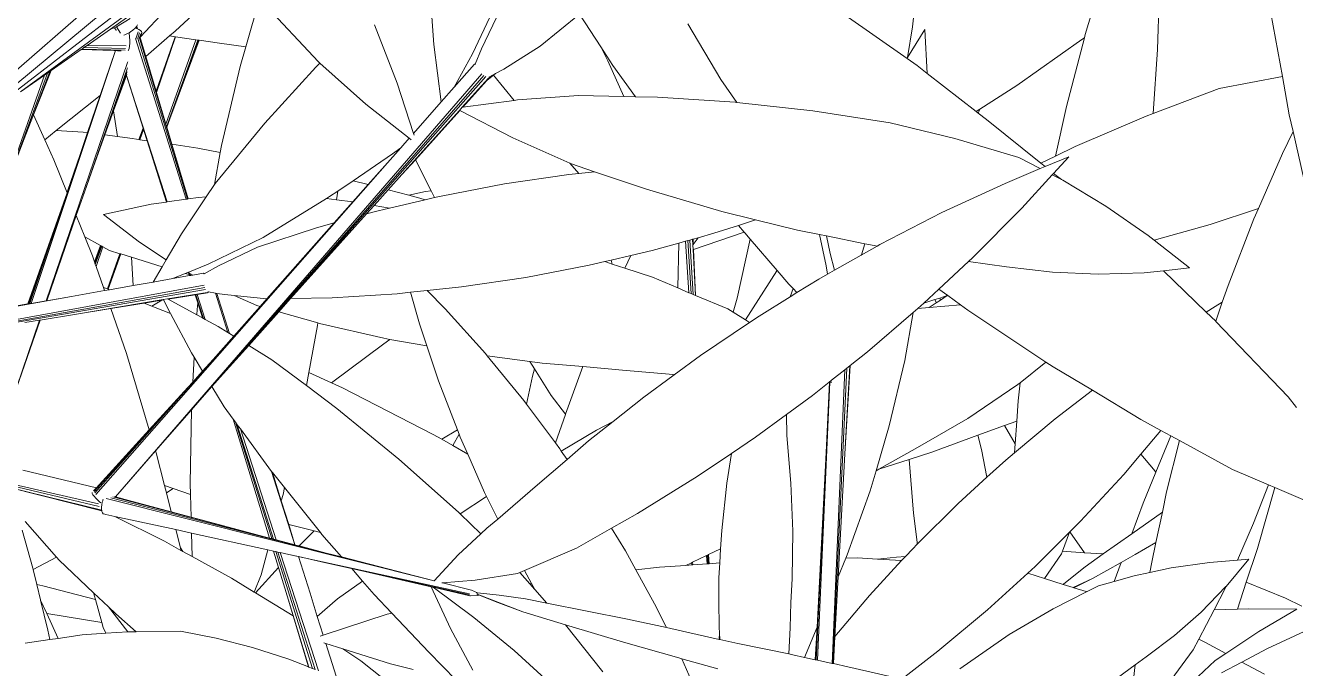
# Model space of a CAD drawing. Header units: millimetres. Extents: x 18 to 174501, y 22 to 24571.
# Drawn here: x 22337.2 to 22580.2, y 18554.3 to 18677.3 of the extents above; entities that cross this region are included whole.
import ezdxf

# ---------------------------------------------------------------- set-up
doc = ezdxf.new("R2010")
doc.units = ezdxf.units.MM
doc.header["$MEASUREMENT"] = 0
doc.layers.add('Edges', color=7, linetype='Continuous', lineweight=18)

# ---------------------------------------------------------------- blocks, each defined once
blk = doc.blocks.new('BAMBOOPLAN')
at = {"layer": 'Edges'}
for p, q in [((4.9687, 3.6065), (5.7103, 4.254)), ((5.0274, 3.6346), (5.7136, 4.2039)), ((8.3265, 4.2268), (8.2681, 4.0338)), ((5.9508, 4.2011), (5.7805, 4.0432)), ((6.4753, 4.1775), (6.4877, 4.0065)), ((8.4722, 4.1807), (8.4659, 3.9927)), ((5.704, 4.1561), (5.0636, 3.6625)), ((6.6642, 4.1322), (6.593, 3.9812)), ((5.6819, 4.1139), (5.3582, 3.8775)), ((5.6851, 4.027), (5.7553, 4.1013)), ((6.0112, 4.1315), (5.9738, 4.0005)), ((6.0199, 4.1215), (6.1723, 3.9592)), ((6.669, 4.1012), (6.6175, 3.9945)), ((7.8014, 4.1039), (7.7957, 4.0548)), ((5.6478, 4.0793), (5.6042, 4.0489)), ((5.6204, 4.0552), (5.6575, 4.0779)), ((6.8854, 4.0899), (6.7784, 4.0022)), ((6.8854, 4.0899), (6.9439, 3.9999)), ((7.1815, 4.0635), (7.2721, 3.9114)), ((7.6118, 4.0868), (7.7816, 3.9682)), ((8.7757, 4.0927), (8.8071, 3.9192)), ((5.6042, 4.0489), (5.5397, 4.004)), ((5.6042, 4.0489), (5.6114, 4.0509)), ((5.6114, 4.0509), (5.615, 4.0519)), ((5.615, 4.0519), (5.6151, 4.0519)), ((5.6151, 4.0519), (5.6204, 4.0552)), ((5.6151, 4.0519), (5.619, 4.0455)), ((5.619, 4.0455), (5.619, 4.0454)), ((5.6204, 4.0552), (5.6309, 4.0378)), ((5.64, 4.0324), (5.6426, 4.0332)), ((5.6426, 4.0332), (5.6505, 4.0366)), ((5.6505, 4.0366), (5.6547, 4.039)), ((5.6547, 4.039), (5.6582, 4.041)), ((5.655, 4.0371), (5.6547, 4.039)), ((5.6559, 4.0283), (5.655, 4.0371)), ((5.656, 4.0254), (5.6559, 4.0283)), ((5.6582, 4.041), (5.6652, 4.0459)), ((5.6652, 4.0459), (5.6709, 4.0511)), ((5.6709, 4.0511), (5.672, 4.0524)), ((5.672, 4.0524), (5.6751, 4.0562)), ((5.6744, 4.0513), (5.672, 4.0524)), ((5.6727, 4.0226), (5.6791, 4.0412)), ((5.6741, 4.0525), (5.6744, 4.0513)), ((5.676, 4.0506), (5.6744, 4.0513)), ((5.6751, 4.0562), (5.6754, 4.0568)), ((5.6754, 4.0568), (5.6774, 4.0609)), ((5.6775, 4.0498), (5.6754, 4.0568)), ((5.6774, 4.0499), (5.676, 4.0506)), ((5.6769, 4.0514), (5.6774, 4.0499)), ((5.6775, 4.0498), (5.6774, 4.0499)), ((5.6814, 4.0477), (5.6775, 4.0498)), ((5.6783, 4.0236), (5.6834, 4.0384)), ((5.6856, 4.045), (5.6814, 4.0477)), ((5.6863, 4.036), (5.6818, 4.0235)), ((5.6876, 4.0341), (5.6846, 4.0257)), ((5.6872, 4.0328), (5.6851, 4.027)), ((5.6885, 4.0425), (5.6856, 4.045)), ((5.6872, 4.0328), (5.6895, 4.0393)), ((5.6898, 4.0406), (5.6885, 4.0425)), ((5.6895, 4.0393), (5.6898, 4.0406)), ((5.7651, 4.03), (5.7, 3.9739)), ((5.7805, 4.0277), (5.7283, 3.8789)), ((5.7805, 4.0432), (5.7651, 4.03)), ((5.7805, 4.0277), (5.7651, 4.03)), ((5.7817, 4.0276), (5.7805, 4.0277)), ((6.3254, 4.0609), (6.3874, 3.9008)), ((7.7957, 4.0548), (7.7821, 3.9713)), ((7.8299, 4.048), (7.7821, 3.9713)), ((7.8299, 4.048), (7.8365, 3.9277)), ((8.2681, 4.0338), (8.2659, 4.0251)), ((5.5259, 3.9944), (5.5233, 3.9926)), ((5.5312, 3.9981), (5.5259, 3.9944)), ((5.6438, 3.9916), (5.5259, 3.9944)), ((5.5397, 4.004), (5.5312, 3.9981)), ((5.5312, 3.9981), (5.6452, 3.9962)), ((5.5397, 4.004), (5.6462, 4.0027)), ((5.6532, 3.9915), (5.6546, 3.9961)), ((5.6546, 3.9961), (5.6556, 4.0025)), ((5.6556, 4.0025), (5.6562, 4.0104)), ((5.6563, 4.0192), (5.656, 4.0254)), ((5.6562, 4.0104), (5.6563, 4.0192)), ((5.672, 4.0229), (5.6718, 4.0233)), ((5.8102, 3.5839), (5.672, 4.0229)), ((5.6726, 4.0224), (5.6727, 4.0226)), ((5.6781, 4.0232), (5.6782, 4.0236)), ((5.6782, 4.0236), (5.6783, 4.0236)), ((5.6784, 4.0232), (5.6783, 4.0236)), ((5.8146, 3.5845), (5.6784, 4.0232)), ((5.6818, 4.0235), (5.6817, 4.0233)), ((5.6826, 4.0243), (5.6827, 4.0241)), ((5.6827, 4.0241), (5.8158, 3.5847)), ((5.6844, 4.0253), (5.6839, 4.0241)), ((5.6844, 4.0253), (5.6846, 4.0257)), ((5.6851, 4.027), (5.6846, 4.0257)), ((5.6846, 4.0257), (5.6855, 4.0225)), ((5.6846, 4.0257), (5.6846, 4.0257)), ((5.6855, 4.0225), (5.7, 3.9739)), ((5.7817, 4.0276), (5.7292, 3.8759)), ((5.755, 3.7892), (5.8366, 4.0196)), ((5.7571, 3.7821), (5.8421, 4.0188)), ((5.8448, 4.0184), (5.766, 3.8038)), ((5.846, 4.0182), (5.766, 3.8038)), ((5.8366, 4.0196), (5.7817, 4.0276)), ((5.8421, 4.0188), (5.8366, 4.0196)), ((5.8448, 4.0184), (5.8421, 4.0188)), ((5.846, 4.0182), (5.8448, 4.0184)), ((5.9021, 4.01), (5.846, 4.0182)), ((5.9738, 4.0005), (5.9021, 4.01)), ((5.9738, 4.0005), (5.9584, 3.9462)), ((6.4877, 4.0065), (6.508, 3.8502)), ((6.6175, 3.9945), (6.6007, 3.9531)), ((6.7784, 4.0022), (6.6785, 3.9393)), ((6.9439, 3.9999), (6.963, 3.9619)), ((6.9439, 3.9999), (6.9766, 3.9497)), ((8.259, 4.0201), (8.0815, 3.8946)), ((8.2659, 4.0251), (8.2169, 3.8377)), ((8.2659, 4.0251), (8.259, 4.0201)), ((5.6173, 3.9899), (5.3868, 3.2993)), ((5.5233, 3.9926), (5.4415, 3.9355)), ((5.6125, 3.9901), (5.5233, 3.9926)), ((5.617, 3.9899), (5.5755, 3.8672)), ((5.617, 3.9899), (5.6125, 3.9901)), ((5.6173, 3.9899), (5.617, 3.9899)), ((5.6225, 3.9897), (5.6173, 3.9899)), ((5.6225, 3.9897), (5.6231, 3.9897)), ((5.6231, 3.9897), (5.6233, 3.9897)), ((5.6233, 3.9897), (5.6265, 3.9897)), ((5.6326, 3.9895), (5.6265, 3.9897)), ((5.6505, 3.9578), (5.6509, 3.9589)), ((5.6522, 3.99), (5.6532, 3.9915)), ((5.7, 3.9739), (5.7283, 3.8789)), ((6.1723, 3.9592), (6.1759, 3.9561)), ((6.593, 3.9812), (6.543, 3.89)), ((6.963, 3.9619), (7.0066, 3.8648)), ((7.7821, 3.9713), (7.7816, 3.9682)), ((7.7816, 3.9682), (7.8088, 3.9493)), ((8.4659, 3.9927), (8.4535, 3.8182)), ((5.3227, 3.6325), (5.4317, 3.9288)), ((5.3719, 3.7609), (5.4379, 3.933)), ((5.3932, 3.8144), (5.4415, 3.9355)), ((5.4317, 3.9288), (5.4235, 3.9231)), ((5.4277, 3.3063), (5.6505, 3.9578)), ((5.4379, 3.933), (5.4317, 3.9288)), ((5.4415, 3.9355), (5.4379, 3.933)), ((5.5281, 3.5907), (5.6492, 3.9399)), ((5.6486, 3.9301), (5.5619, 3.6857)), ((5.617, 2.7706), (6.619, 3.9268)), ((5.6482, 3.925), (5.6473, 3.9224)), ((5.6492, 3.9316), (5.6486, 3.9301)), ((5.6492, 3.9399), (5.6496, 3.9409)), ((5.6496, 3.9409), (5.6504, 3.9433)), ((5.9584, 3.9462), (5.9073, 3.7308)), ((6.165, 3.9452), (6.0257, 3.7913)), ((6.1759, 3.9561), (6.165, 3.9452)), ((6.1759, 3.9561), (6.3021, 3.8441)), ((6.5985, 3.9531), (6.543, 3.89)), ((6.5985, 3.9531), (6.6007, 3.9531)), ((6.6007, 3.9531), (6.6001, 3.9516)), ((6.6561, 3.9272), (6.6397, 3.9183)), ((6.6561, 3.9272), (6.6508, 3.9228)), ((6.6785, 3.9393), (6.6561, 3.9272)), ((6.9766, 3.9497), (7.0393, 3.864)), ((7.8088, 3.9493), (7.8365, 3.9277)), ((7.8365, 3.9277), (7.9705, 3.8234)), ((5.2742, 3.5005), (5.4235, 3.9231)), ((5.4235, 3.9231), (5.3582, 3.8775)), ((5.6471, 3.9218), (5.6122, 3.8253)), ((5.6473, 3.9224), (5.6471, 3.9218)), ((5.6471, 3.9218), (5.6927, 3.7783)), ((5.6473, 3.9224), (5.7588, 3.5764)), ((5.8479, 3.0345), (6.6245, 3.9224)), ((5.9199, 3.116), (6.6295, 3.9189)), ((6.3874, 3.9008), (6.4319, 3.7637)), ((6.543, 3.89), (6.508, 3.8502)), ((6.6372, 3.915), (6.5655, 3.8352)), ((6.6328, 3.9079), (6.5672, 3.8354)), ((6.6508, 3.9228), (6.6328, 3.9079)), ((6.6393, 3.915), (6.6328, 3.9079)), ((6.6397, 3.9183), (6.638, 3.9174)), ((6.6393, 3.915), (6.6399, 3.9163)), ((6.6399, 3.9163), (6.6397, 3.9183)), ((6.6508, 3.9228), (6.7076, 3.8541)), ((7.2721, 3.9114), (7.3156, 3.8485)), ((8.0815, 3.8946), (7.9803, 3.8297)), ((8.8071, 3.9192), (8.6347, 3.8861)), ((8.8071, 3.9192), (8.826, 3.8144)), ((5.5755, 3.8672), (5.4554, 3.7714)), ((5.5755, 3.8672), (5.5411, 3.7658)), ((5.7283, 3.8789), (5.7292, 3.8759)), ((5.7292, 3.8759), (5.755, 3.7892)), ((6.7076, 3.8541), (6.5672, 3.8354)), ((6.7161, 3.8552), (6.7076, 3.8541)), ((6.8831, 3.8676), (6.7161, 3.8552)), ((7.0066, 3.8648), (6.8831, 3.8676)), ((7.0393, 3.864), (7.0066, 3.8648)), ((7.0992, 3.8627), (7.0393, 3.864)), ((7.3113, 3.849), (7.0992, 3.8627)), ((8.6347, 3.8861), (8.4535, 3.8182)), ((5.6122, 3.8253), (5.5885, 3.7595)), ((5.6122, 3.8253), (5.623, 3.7549)), ((6.3021, 3.8441), (6.4201, 3.7503)), ((6.5576, 3.8264), (6.4004, 3.6512)), ((6.508, 3.8502), (6.4319, 3.7637)), ((6.5586, 3.8259), (6.4371, 3.6917)), ((6.5655, 3.8352), (6.5576, 3.8264)), ((6.5586, 3.8259), (6.5576, 3.8264)), ((6.7038, 3.7515), (6.5586, 3.8259)), ((6.5672, 3.8354), (6.5655, 3.8352)), ((7.3156, 3.8485), (7.3113, 3.849)), ((7.5234, 3.8257), (7.3156, 3.8485)), ((7.7348, 3.7927), (7.5234, 3.8257)), ((7.9803, 3.8297), (7.9705, 3.8234)), ((7.9705, 3.8234), (7.9754, 3.8195)), ((7.9803, 3.8297), (7.9754, 3.8195)), ((7.9754, 3.8195), (7.9985, 3.8016)), ((8.2169, 3.8377), (8.1867, 3.7016)), ((5.3719, 3.7609), (5.3932, 3.8144)), ((5.3932, 3.8144), (5.4241, 3.7464)), ((5.755, 3.7892), (5.7571, 3.7821)), ((5.766, 3.8038), (5.7575, 3.7807)), ((6.0257, 3.7913), (5.8899, 3.6273)), ((7.9117, 3.7498), (7.7348, 3.7927)), ((7.9985, 3.8016), (8.1471, 3.6823)), ((8.4347, 3.8111), (8.2403, 3.7277)), ((8.4535, 3.8182), (8.4347, 3.8111)), ((8.826, 3.8144), (8.8364, 3.7687)), ((5.3227, 3.6325), (5.3719, 3.7609)), ((5.4554, 3.7714), (5.4241, 3.7464)), ((5.4554, 3.7714), (5.529, 3.7673)), ((5.5411, 3.7658), (5.5208, 3.7058)), ((5.529, 3.7673), (5.5411, 3.7658)), ((5.5885, 3.7595), (5.5619, 3.6857)), ((5.5885, 3.7595), (5.623, 3.7549)), ((5.623, 3.7549), (5.657, 3.7504)), ((5.657, 3.7504), (5.6815, 3.7469)), ((5.6927, 3.7783), (5.6815, 3.7469)), ((5.6928, 3.7778), (5.6819, 3.7468)), ((5.694, 3.7741), (5.6844, 3.7465)), ((5.6927, 3.7783), (5.6928, 3.7778)), ((5.6928, 3.7778), (5.694, 3.7741)), ((5.694, 3.7741), (5.7037, 3.7437)), ((5.7571, 3.7821), (5.7575, 3.7807)), ((5.7575, 3.7807), (5.7715, 3.7339)), ((6.4201, 3.7503), (6.3972, 3.7243)), ((6.4201, 3.7503), (6.4256, 3.7459)), ((6.4319, 3.7637), (6.4334, 3.759)), ((6.859, 3.6824), (6.7038, 3.7515)), ((8.8364, 3.7687), (8.8074, 3.7091)), ((8.8364, 3.7687), (8.8889, 3.5389)), ((5.4241, 3.7464), (5.4489, 3.6917)), ((5.6815, 3.7469), (5.6819, 3.7468)), ((5.6819, 3.7468), (5.6844, 3.7465)), ((5.6844, 3.7465), (5.7037, 3.7437)), ((5.7037, 3.7437), (5.7569, 3.5761)), ((5.7715, 3.7339), (5.8424, 3.7236)), ((5.7715, 3.7339), (5.8159, 3.5847)), ((5.8424, 3.7236), (5.9037, 3.7115)), ((5.9073, 3.7308), (5.9037, 3.7115)), ((6.3972, 3.7243), (6.3609, 3.683)), ((6.3972, 3.7243), (6.3748, 3.7075)), ((8.0869, 3.6976), (7.9117, 3.7498)), ((8.2403, 3.7277), (8.1867, 3.7016)), ((5.5208, 3.7058), (5.3829, 3.2986)), ((5.4489, 3.6917), (5.485, 3.6018)), ((5.5208, 3.7058), (5.4864, 3.6059)), ((5.5619, 3.6857), (5.5281, 3.5907)), ((6.3609, 3.683), (5.5639, 2.7773)), ((5.9037, 3.7115), (5.8879, 3.6243)), ((6.3748, 3.7075), (6.2669, 3.6345)), ((6.3609, 3.683), (6.3082, 3.6237)), ((6.4371, 3.6917), (6.4004, 3.6512)), ((6.4371, 3.6917), (6.4803, 3.6069)), ((6.859, 3.6824), (6.884, 3.6545)), ((6.861, 3.6815), (6.859, 3.6824)), ((6.9271, 3.6591), (6.861, 3.6815)), ((8.1452, 3.6674), (8.0869, 3.6976)), ((8.1867, 3.7016), (8.1471, 3.6823)), ((8.1471, 3.6823), (8.1587, 3.6731)), ((8.2233, 3.7), (8.1587, 3.6731)), ((8.2233, 3.7), (8.1817, 3.6546)), ((8.8074, 3.7091), (8.7416, 3.5583)), ((6.4004, 3.6512), (6.3628, 3.6094)), ((6.8563, 3.6516), (6.681, 3.6257)), ((6.884, 3.6545), (6.8563, 3.6516)), ((6.9271, 3.6591), (6.884, 3.6545)), ((7.0693, 3.611), (6.9271, 3.6591)), ((8.1452, 3.6674), (8.0489, 3.6273)), ((8.178, 3.6505), (8.0945, 3.5595)), ((8.1587, 3.6731), (8.1452, 3.6674)), ((8.1817, 3.6546), (8.178, 3.6505)), ((8.2029, 3.6376), (8.178, 3.6505)), ((8.1817, 3.6546), (8.2029, 3.6376)), ((5.8879, 3.6243), (5.8652, 3.5903)), ((5.8899, 3.6273), (5.8879, 3.6243)), ((6.2669, 3.6345), (6.225, 3.6061)), ((6.3082, 3.6237), (6.2664, 3.5766)), ((6.2669, 3.6345), (6.3082, 3.6237)), ((6.681, 3.6257), (6.5073, 3.5926)), ((7.2746, 3.5505), (7.0693, 3.611)), ((8.0489, 3.6273), (7.8765, 3.5472)), ((8.2068, 3.6356), (8.2029, 3.6376)), ((8.3247, 3.5646), (8.2068, 3.6356)), ((5.3777, 3.2977), (5.485, 3.6018)), ((5.485, 3.6018), (5.3804, 3.2982)), ((5.485, 3.6018), (5.4864, 3.6059)), ((5.5102, 3.539), (5.5281, 3.5907)), ((5.7569, 3.5761), (5.7588, 3.5764)), ((5.7588, 3.5764), (5.8102, 3.5839)), ((5.8652, 3.5903), (5.7975, 3.4892)), ((5.8102, 3.5839), (5.8146, 3.5845)), ((5.8146, 3.5845), (5.8158, 3.5847)), ((5.8158, 3.5847), (5.8159, 3.5847)), ((5.8159, 3.5847), (5.8442, 3.5888)), ((5.8442, 3.5888), (5.8652, 3.5903)), ((6.1938, 3.5856), (6.0207, 3.4791)), ((6.2025, 3.5909), (6.1938, 3.5856)), ((6.1938, 3.5856), (6.2217, 3.5821)), ((6.225, 3.6061), (6.2025, 3.5909)), ((6.2664, 3.5766), (6.2153, 3.519)), ((6.225, 3.6061), (6.2217, 3.5821)), ((6.2217, 3.5821), (6.2664, 3.5766)), ((6.3628, 3.6094), (6.3248, 3.5671)), ((6.3628, 3.6094), (6.4196, 3.5946)), ((6.4635, 3.5824), (6.3664, 3.5597)), ((6.465, 3.6046), (6.4196, 3.5946)), ((6.4196, 3.5946), (6.4493, 3.5868)), ((6.4493, 3.5868), (6.4635, 3.5824)), ((6.4897, 3.5885), (6.4635, 3.5824)), ((6.4803, 3.6069), (6.465, 3.6046)), ((6.4803, 3.6069), (6.4897, 3.5885)), ((6.5073, 3.5926), (6.4897, 3.5885)), ((5.5843, 3.5417), (5.715, 3.57)), ((5.5843, 3.5417), (5.6829, 3.4661)), ((5.715, 3.57), (5.7569, 3.5761)), ((6.3038, 3.5437), (6.0961, 3.3123)), ((6.3248, 3.5671), (6.3038, 3.5437)), ((6.3356, 3.5525), (6.3038, 3.5437)), ((6.3248, 3.5671), (6.3664, 3.5597)), ((6.3664, 3.5597), (6.3356, 3.5525)), ((7.3673, 3.5276), (7.2746, 3.5505)), ((7.8765, 3.5472), (7.7067, 3.4599)), ((8.0945, 3.5595), (7.9597, 3.4236)), ((8.4403, 3.4848), (8.3247, 3.5646)), ((8.7416, 3.5583), (8.6094, 3.515)), ((8.7416, 3.5583), (8.7294, 3.5305)), ((5.4296, 3.3066), (5.5102, 3.539)), ((5.5102, 3.539), (5.5334, 3.4809)), ((6.2153, 3.519), (6.0314, 3.3119)), ((6.2153, 3.519), (6.1665, 3.5054)), ((7.3207, 3.5125), (7.2534, 3.4907)), ((7.3673, 3.5276), (7.3207, 3.5125)), ((7.3207, 3.5125), (7.336, 3.4938)), ((7.4821, 3.4993), (7.3673, 3.5276)), ((8.6094, 3.515), (8.4562, 3.4724)), ((8.7294, 3.5305), (8.6586, 3.3482)), ((5.5334, 3.4809), (5.5542, 3.4291)), ((5.5334, 3.4809), (5.5763, 3.4576)), ((5.7975, 3.4892), (5.7563, 3.4186)), ((6.0207, 3.4791), (5.8704, 3.4066)), ((6.1665, 3.5054), (6.006, 3.4525)), ((7.1876, 3.4724), (7.182, 3.4708)), ((7.195, 3.4744), (7.1876, 3.4724)), ((7.1962, 3.3238), (7.1876, 3.4724)), ((7.1962, 3.4747), (7.195, 3.4744)), ((7.195, 3.4744), (7.1958, 3.4585)), ((7.2104, 3.4787), (7.1962, 3.4747)), ((7.1962, 3.4747), (7.1968, 3.4599)), ((7.2104, 3.4787), (7.1968, 3.4599)), ((7.336, 3.4938), (7.1975, 3.4464)), ((7.2534, 3.4907), (7.2104, 3.4787)), ((7.3526, 3.4744), (7.3165, 3.3138)), ((7.336, 3.4938), (7.3373, 3.4921)), ((7.3373, 3.4921), (7.3526, 3.4744)), ((7.3526, 3.4744), (7.4262, 3.3887)), ((7.5417, 3.4873), (7.4821, 3.4993)), ((7.5417, 3.4873), (7.5603, 3.402)), ((7.5612, 3.4834), (7.5417, 3.4873)), ((7.5612, 3.4834), (7.571, 3.4359)), ((7.6655, 3.4624), (7.5612, 3.4834)), ((8.4562, 3.4724), (8.4403, 3.4848)), ((8.5534, 3.3964), (8.4562, 3.4724)), ((5.5599, 3.4128), (5.5763, 3.4576)), ((5.578, 3.4566), (5.5611, 3.4093)), ((5.5798, 3.4556), (5.5623, 3.4059)), ((5.5832, 3.4538), (5.5645, 3.3997)), ((5.5763, 3.4576), (5.578, 3.4566)), ((5.578, 3.4566), (5.5798, 3.4556)), ((5.5798, 3.4556), (5.5832, 3.4538)), ((5.5832, 3.4538), (5.6009, 3.4441)), ((5.6009, 3.4441), (5.6296, 3.4351)), ((5.6829, 3.4661), (5.7563, 3.4186)), ((6.006, 3.4525), (5.8989, 3.4019)), ((7.0842, 3.4436), (7.026, 3.43)), ((7.1574, 3.464), (7.0842, 3.4436)), ((7.1574, 3.464), (7.1544, 3.3414)), ((7.1756, 3.469), (7.1574, 3.464)), ((7.182, 3.4708), (7.1756, 3.469)), ((7.185, 3.3285), (7.1756, 3.469)), ((7.1911, 3.326), (7.182, 3.4708)), ((7.1968, 3.4599), (7.1958, 3.4585)), ((7.1958, 3.4585), (7.1965, 3.4461)), ((7.1975, 3.4464), (7.1965, 3.4461)), ((7.1965, 3.4461), (7.2028, 3.321)), ((7.1975, 3.4464), (7.2033, 3.3208)), ((7.6994, 3.4558), (7.6561, 3.4313)), ((7.6655, 3.4624), (7.6562, 3.4315)), ((7.6912, 3.4573), (7.6655, 3.4624)), ((7.6994, 3.4558), (7.6912, 3.4573)), ((7.7067, 3.4599), (7.6994, 3.4558)), ((5.5542, 3.4291), (5.5599, 3.4128)), ((5.5599, 3.4128), (5.5611, 3.4093)), ((5.5611, 3.4093), (5.5623, 3.4059)), ((5.5623, 3.4059), (5.5645, 3.3997)), ((5.5954, 3.3387), (5.6296, 3.4351)), ((5.5977, 3.3378), (5.6323, 3.4343)), ((5.6296, 3.4351), (5.6323, 3.4343)), ((5.6323, 3.4343), (5.6608, 3.4253)), ((5.6608, 3.4253), (5.6655, 3.3478)), ((5.6608, 3.4253), (5.7448, 3.3989)), ((5.7563, 3.4186), (5.7448, 3.3989)), ((5.8704, 3.4066), (5.815, 3.3838)), ((6.9125, 3.4035), (6.7388, 3.3704)), ((6.9546, 3.4133), (6.9125, 3.4035)), ((6.9724, 3.4175), (6.9546, 3.4133)), ((6.9546, 3.4133), (6.9752, 3.4066)), ((7.026, 3.43), (6.9724, 3.4175)), ((6.9724, 3.4175), (6.9752, 3.4066)), ((6.9752, 3.4066), (7.0099, 3.3952)), ((7.026, 3.43), (7.0099, 3.3952)), ((7.571, 3.4359), (7.5832, 3.3901)), ((7.6561, 3.4313), (7.5832, 3.3901)), ((7.6562, 3.4315), (7.6561, 3.4313)), ((7.9488, 3.4135), (7.8684, 3.3385)), ((7.9597, 3.4236), (7.9488, 3.4135)), ((8.0534, 3.3995), (7.9488, 3.4135)), ((5.5645, 3.3997), (5.5843, 3.343)), ((5.7448, 3.3989), (5.7206, 3.3575)), ((5.8078, 3.3808), (5.7738, 3.3669)), ((5.8197, 3.375), (5.7738, 3.3669)), ((5.815, 3.3838), (5.8078, 3.3808)), ((5.8078, 3.3808), (5.8188, 3.378)), ((5.815, 3.3838), (5.8174, 3.3825)), ((5.8188, 3.378), (5.8174, 3.3825)), ((5.8174, 3.3825), (5.8177, 3.3824)), ((5.8177, 3.3824), (5.82, 3.375)), ((5.8177, 3.3824), (5.8187, 3.3818)), ((5.8187, 3.3818), (5.8208, 3.3752)), ((5.8187, 3.3818), (5.8222, 3.3799)), ((5.8197, 3.375), (5.8188, 3.378)), ((5.82, 3.375), (5.8197, 3.375)), ((5.8208, 3.3752), (5.82, 3.375)), ((5.8236, 3.3756), (5.8208, 3.3752)), ((5.8222, 3.3799), (5.8236, 3.3756)), ((5.8222, 3.3799), (5.8286, 3.3765)), ((5.8286, 3.3765), (5.8236, 3.3756)), ((5.8581, 3.3817), (5.8286, 3.3765)), ((5.8581, 3.3817), (5.86, 3.3804)), ((5.86, 3.3804), (5.8586, 3.3796)), ((5.8989, 3.4019), (5.86, 3.3804)), ((6.7388, 3.3704), (6.5635, 3.3445)), ((7.0099, 3.3952), (7.085, 3.3706)), ((7.085, 3.3706), (7.1544, 3.3414)), ((7.4256, 3.3879), (7.3398, 3.254)), ((7.4262, 3.3887), (7.4256, 3.3879)), ((7.4262, 3.3887), (7.458, 3.3517)), ((7.5639, 3.3792), (7.5399, 3.3656)), ((7.5603, 3.402), (7.5639, 3.3792)), ((7.5832, 3.3901), (7.5639, 3.3792)), ((8.1786, 3.3844), (8.0534, 3.3995)), ((8.3038, 3.3788), (8.1786, 3.3844)), ((8.4289, 3.3828), (8.3038, 3.3788)), ((8.4817, 3.3886), (8.4289, 3.3828)), ((8.5534, 3.3964), (8.4817, 3.3886)), ((8.4817, 3.3886), (8.5992, 3.2754)), ((4.7863, 3.1503), (5.8614, 3.3427)), ((4.7876, 3.15), (5.8635, 3.337)), ((4.7878, 3.1527), (5.8595, 3.3493)), ((5.5874, 3.3341), (5.4971, 3.3182)), ((5.5843, 3.343), (5.5874, 3.3341)), ((5.5843, 3.343), (5.5954, 3.3387)), ((5.6011, 3.3365), (5.5874, 3.3341)), ((5.5954, 3.3387), (5.5977, 3.3378)), ((5.5977, 3.3378), (5.6011, 3.3365)), ((5.6655, 3.3478), (5.6011, 3.3365)), ((5.7206, 3.3575), (5.6655, 3.3478)), ((5.7738, 3.3669), (5.7206, 3.3575)), ((6.4697, 3.3346), (6.4239, 3.3297)), ((6.5635, 3.3445), (6.4697, 3.3346)), ((6.4697, 3.3346), (6.5187, 3.2847)), ((7.1544, 3.3414), (7.185, 3.3285)), ((7.458, 3.3517), (7.4694, 3.3398)), ((7.4694, 3.3398), (7.4612, 3.3169)), ((7.4694, 3.3398), (7.48, 3.3286)), ((7.5399, 3.3656), (7.48, 3.3286)), ((7.8684, 3.3385), (7.8267, 3.2998)), ((7.8684, 3.3385), (7.8923, 3.321)), ((8.6586, 3.3482), (8.6429, 3.3023)), ((5.4971, 3.3182), (4.8155, 3.1983)), ((5.3829, 3.2986), (5.3804, 3.2982)), ((5.3868, 3.2993), (5.3829, 3.2986)), ((5.4277, 3.3063), (5.3868, 3.2993)), ((5.4296, 3.3066), (5.4277, 3.3063)), ((5.4971, 3.3182), (5.4296, 3.3066)), ((5.7478, 3.3095), (5.5111, 3.2702)), ((5.6955, 3.3001), (5.6044, 3.2853)), ((5.7438, 3.3079), (5.6955, 3.3001)), ((5.6955, 3.3001), (5.7167, 3.2919)), ((5.7438, 3.3079), (5.7167, 3.2919)), ((5.7483, 3.3086), (5.7438, 3.3079)), ((5.7597, 3.3115), (5.7478, 3.3095)), ((5.7483, 3.3086), (5.7478, 3.3095)), ((5.7682, 3.2713), (5.7483, 3.3086)), ((5.8676, 3.3294), (5.7597, 3.3115)), ((5.7612, 3.3107), (5.7597, 3.3115)), ((5.8356, 3.3227), (5.7612, 3.3107)), ((5.8395, 3.268), (5.7612, 3.3107)), ((5.8363, 3.3228), (5.8356, 3.3227)), ((5.8422, 3.3011), (5.8356, 3.3227)), ((5.8374, 3.323), (5.8363, 3.3228)), ((5.8363, 3.3228), (5.8563, 3.2589)), ((5.8404, 3.3235), (5.8374, 3.323)), ((5.8374, 3.323), (5.8581, 3.2579)), ((5.8693, 3.3282), (5.8404, 3.3235)), ((5.8404, 3.3235), (5.8623, 3.2556)), ((5.8422, 3.3011), (5.8404, 3.2827)), ((5.8549, 3.2596), (5.8422, 3.3011)), ((5.8693, 3.3282), (5.8707, 3.3288)), ((5.8716, 3.3304), (5.8697, 3.3307)), ((5.8707, 3.3288), (5.8716, 3.3304)), ((5.8909, 3.3273), (5.8716, 3.3304)), ((5.9249, 3.2195), (5.8909, 3.3273)), ((5.8947, 3.3267), (5.8909, 3.3273)), ((5.9287, 3.2171), (5.8947, 3.3267)), ((5.9167, 3.3232), (5.8947, 3.3267)), ((5.9418, 3.3207), (5.9167, 3.3232)), ((5.9418, 3.3207), (6.0034, 3.2939)), ((6.0314, 3.3119), (5.9418, 3.3207)), ((6.0314, 3.3119), (6.013, 3.2911)), ((6.0961, 3.3123), (6.0639, 3.2764)), ((6.2098, 3.3144), (6.0961, 3.3123)), ((6.387, 3.3258), (6.2098, 3.3144)), ((6.4239, 3.3297), (6.387, 3.3258)), ((6.4239, 3.3297), (6.4483, 3.2438)), ((7.185, 3.3285), (7.1911, 3.326)), ((7.1911, 3.326), (7.1962, 3.3238)), ((7.1962, 3.3238), (7.2028, 3.321)), ((7.2028, 3.321), (7.2033, 3.3208)), ((7.2033, 3.3208), (7.2908, 3.284)), ((7.3165, 3.3138), (7.3058, 3.2748)), ((7.4612, 3.3169), (7.3765, 3.2645)), ((7.48, 3.3286), (7.4612, 3.3169)), ((7.8267, 3.2998), (7.8192, 3.2928)), ((7.8569, 3.3096), (7.8267, 3.2998)), ((7.8611, 3.301), (7.8413, 3.2881)), ((7.8703, 3.3139), (7.8569, 3.3096)), ((7.8607, 3.302), (7.8569, 3.3096)), ((7.8611, 3.301), (7.8607, 3.302)), ((7.8726, 3.3085), (7.8611, 3.301)), ((7.8912, 3.3207), (7.8703, 3.3139)), ((7.8726, 3.3085), (7.8703, 3.3139)), ((7.8912, 3.3207), (7.8726, 3.3085)), ((7.8923, 3.321), (7.8912, 3.3207)), ((7.8923, 3.321), (7.9273, 3.2954)), ((8.6429, 3.3023), (8.6232, 3.2908)), ((8.6429, 3.3023), (8.6251, 3.2504)), ((5.3777, 3.2977), (5.1989, 3.267)), ((5.3804, 3.2982), (5.3777, 3.2977)), ((5.5111, 3.2702), (5.4112, 3.2536)), ((5.6044, 3.2853), (5.5111, 3.2702)), ((5.6044, 3.2853), (5.6475, 3.162)), ((5.7167, 3.2919), (5.7262, 3.2882)), ((5.7262, 3.2882), (5.7682, 3.2713)), ((5.825, 3.1644), (5.7682, 3.2713)), ((5.8404, 3.2827), (5.8395, 3.268)), ((5.8549, 3.2596), (5.8395, 3.268)), ((6.013, 3.2911), (5.9407, 3.2097)), ((6.0639, 3.2764), (5.9815, 3.1846)), ((6.0034, 3.2939), (6.013, 3.2911)), ((6.0639, 3.2764), (6.1703, 3.2457)), ((6.5187, 3.2847), (6.6287, 3.1621)), ((7.2908, 3.284), (7.3058, 3.2748)), ((7.3058, 3.2748), (7.3398, 3.254)), ((7.3765, 3.2645), (7.3509, 3.2473)), ((7.798, 3.2746), (7.6734, 3.1673)), ((7.798, 3.2746), (7.7748, 3.1432)), ((7.8107, 3.2855), (7.798, 3.2746)), ((7.8192, 3.2928), (7.8107, 3.2855)), ((7.8413, 3.2881), (7.8107, 3.2855)), ((7.9273, 3.2954), (7.8413, 3.2881)), ((7.9273, 3.2954), (7.9469, 3.2811)), ((7.9469, 3.2811), (8.1609, 3.139)), ((8.6232, 3.2908), (8.5992, 3.2754)), ((8.5992, 3.2754), (8.6251, 3.2504)), ((5.2996, 2.9316), (5.4096, 3.2533)), ((5.305, 2.9471), (5.4112, 3.2536)), ((5.4096, 3.2533), (5.3692, 3.2466)), ((5.4112, 3.2536), (5.4096, 3.2533)), ((5.8563, 3.2589), (5.8549, 3.2596)), ((5.8581, 3.2579), (5.8563, 3.2589)), ((5.8623, 3.2556), (5.8581, 3.2579)), ((5.8977, 3.2363), (5.8623, 3.2556)), ((5.9249, 3.2195), (5.8977, 3.2363)), ((6.1693, 3.2391), (6.1458, 3.1103)), ((6.1703, 3.2457), (6.1693, 3.2391)), ((6.1703, 3.2457), (6.1755, 3.2442)), ((6.1755, 3.2442), (6.3513, 3.2039)), ((6.4483, 3.2438), (6.4687, 3.1828)), ((7.3509, 3.2473), (7.2169, 3.1569)), ((7.3398, 3.254), (7.3509, 3.2473)), ((8.6251, 3.2504), (8.6256, 3.2499)), ((8.6256, 3.2499), (8.8228, 3.0436)), ((5.9407, 3.2097), (5.8843, 3.1462)), ((5.9287, 3.2171), (5.9249, 3.2195)), ((5.9407, 3.2097), (5.9287, 3.2171)), ((6.3513, 3.2039), (6.3672, 3.201)), ((6.3672, 3.201), (6.3513, 3.1889)), ((6.3672, 3.201), (6.4687, 3.1828)), ((5.6475, 3.162), (5.7098, 2.9537)), ((5.8325, 3.1521), (5.825, 3.1644)), ((5.9815, 3.1846), (5.9199, 3.116)), ((6.0448, 3.1454), (5.9815, 3.1846)), ((6.3513, 3.1889), (6.2077, 3.082)), ((6.4687, 3.1828), (6.5006, 3.0875)), ((6.6287, 3.1621), (6.6334, 3.1563)), ((7.6734, 3.1673), (7.6257, 3.1294)), ((5.8843, 3.1462), (5.5606, 2.7816)), ((5.8325, 3.1521), (5.8284, 3.0841)), ((5.8554, 3.1141), (5.8325, 3.1521)), ((5.8554, 3.1141), (5.8843, 3.1462)), ((6.1393, 3.0744), (6.0448, 3.1454)), ((6.6334, 3.1563), (6.7333, 3.0343)), ((6.6334, 3.1563), (6.75, 3.1408)), ((6.75, 3.1408), (6.763, 3.1201)), ((6.75, 3.1408), (6.7839, 3.1363)), ((6.7839, 3.1363), (6.8952, 3.1266)), ((6.8952, 3.1266), (6.8872, 3.1071)), ((6.8952, 3.1266), (7.0035, 3.1171)), ((7.2169, 3.1569), (7.145, 3.1043)), ((7.6257, 3.1294), (7.6114, 2.8881)), ((7.6246, 3.1286), (7.6114, 2.8881)), ((7.6246, 3.1286), (7.6169, 3.1225)), ((7.6257, 3.1294), (7.6246, 3.1286)), ((7.7748, 3.1432), (7.7326, 2.9642)), ((8.1609, 3.139), (8.09, 3.0824)), ((8.1609, 3.139), (8.1803, 3.1261)), ((8.1803, 3.1261), (8.2876, 3.0617)), ((5.8284, 3.0841), (5.8554, 3.1141)), ((5.8809, 3.0719), (5.9199, 3.116)), ((6.1458, 3.1103), (6.1393, 3.0744)), ((6.1458, 3.1103), (6.2077, 3.082)), ((6.7577, 3.1005), (6.7409, 3.0241)), ((6.763, 3.1201), (6.7577, 3.1005)), ((6.763, 3.1201), (6.8081, 3.0479)), ((6.8872, 3.1071), (6.8478, 2.9963)), ((7.0035, 3.1171), (7.1414, 3.1046)), ((7.1412, 3.1015), (7.0615, 3.0431)), ((7.1414, 3.1046), (7.1412, 3.1015)), ((7.145, 3.1043), (7.1412, 3.1015)), ((7.1414, 3.1046), (7.145, 3.1043)), ((7.6114, 3.1181), (7.5749, 3.0891)), ((7.5768, 2.3156), (7.6114, 3.1181)), ((7.5783, 2.3152), (7.6169, 3.1225)), ((7.6169, 3.1225), (7.6114, 3.1181)), ((5.5587, 2.7849), (5.8149, 3.0691)), ((5.7098, 2.9537), (5.8149, 3.0691)), ((5.8149, 3.0691), (5.8284, 3.0841)), ((5.8479, 3.0345), (5.8809, 3.0719)), ((5.9144, 3.0165), (5.8809, 3.0719)), ((6.2225, 3.0118), (6.1393, 3.0744)), ((6.2077, 3.082), (6.2382, 3.0681)), ((6.2382, 3.0681), (6.4858, 2.941)), ((6.5006, 3.0875), (6.5521, 2.9539)), ((7.5686, 3.0841), (7.5226, 3.0475)), ((7.5699, 3.0841), (7.5365, 2.3243)), ((7.5688, 3.0841), (7.5596, 2.8915)), ((7.5749, 3.0891), (7.5686, 3.0841)), ((7.5686, 3.0841), (7.5688, 3.0841)), ((7.5688, 3.0841), (7.5699, 3.0841)), ((7.5699, 3.0841), (7.5753, 3.084)), ((8.0838, 3.0774), (7.9472, 2.9843)), ((8.09, 3.0824), (8.0838, 3.0774)), ((8.09, 3.0824), (8.0847, 3.033)), ((8.2876, 3.0617), (8.1863, 2.984)), ((8.2876, 3.0617), (8.4204, 2.982)), ((5.8253, 3.0087), (5.8479, 3.0345)), ((6.7333, 3.0343), (6.7409, 3.0241)), ((6.7409, 3.0241), (6.8199, 2.918)), ((6.8081, 3.0479), (6.8473, 2.9969)), ((7.0615, 3.0431), (6.9777, 2.9765)), ((7.5226, 3.0475), (7.4517, 2.9956)), ((8.0847, 3.033), (8.0808, 2.9778)), ((8.8228, 3.0436), (8.8453, 3.0149)), ((5.727, 2.8962), (5.8253, 3.0087)), ((5.8253, 3.0087), (5.8214, 2.8073)), ((5.9394, 2.9826), (5.9144, 3.0165)), ((6.3917, 2.8739), (6.2225, 3.0118)), ((6.8474, 2.9953), (6.8199, 2.918)), ((6.8473, 2.9969), (6.8474, 2.9953)), ((6.8473, 2.9969), (6.8478, 2.9963)), ((6.8478, 2.9963), (6.8474, 2.9953)), ((7.4517, 2.9956), (7.3672, 2.9337)), ((7.4517, 2.9956), (7.4526, 2.9378)), ((4.6566, 2.96), (5.5706, 2.7516)), ((5.5732, 2.8038), (5.7098, 2.9537)), ((6.0383, 2.6581), (5.9394, 2.9826)), ((5.9451, 2.9748), (5.9394, 2.9826)), ((5.9451, 2.9748), (6.0446, 2.6564)), ((5.9504, 2.9677), (5.9451, 2.9748)), ((5.9504, 2.9677), (6.0497, 2.6551)), ((5.9588, 2.9562), (5.9504, 2.9677)), ((5.9588, 2.9562), (6.0565, 2.6533)), ((6.0443, 2.8401), (5.9588, 2.9562)), ((6.5521, 2.9539), (6.5092, 2.9278)), ((6.5521, 2.9539), (6.5568, 2.9416)), ((6.9325, 2.9526), (6.836, 2.8958)), ((6.9777, 2.9765), (6.9107, 2.9233)), ((6.9777, 2.9765), (6.9325, 2.9526)), ((7.7326, 2.9642), (7.6966, 2.8421)), ((7.9472, 2.9843), (7.8037, 2.9019)), ((8.0471, 2.9654), (7.9748, 2.9389)), ((8.0808, 2.9778), (8.0471, 2.9654)), ((8.0764, 2.9151), (8.0471, 2.9654)), ((8.1863, 2.984), (8.0747, 2.8907)), ((8.0808, 2.9778), (8.0764, 2.9151)), ((8.4752, 2.952), (8.4203, 2.887)), ((8.4204, 2.982), (8.4752, 2.952)), ((8.4752, 2.952), (8.5022, 2.9374)), ((4.7422, 2.9397), (5.5725, 2.7445)), ((6.4858, 2.941), (6.5092, 2.9278)), ((6.5092, 2.9278), (6.5397, 2.9105)), ((6.5568, 2.9416), (6.5397, 2.9105)), ((6.5568, 2.9416), (6.56, 2.9335)), ((6.56, 2.9335), (6.5801, 2.8876)), ((6.8199, 2.918), (6.832, 2.9017)), ((6.9107, 2.9233), (6.8517, 2.8725)), ((7.3672, 2.9337), (7.3014, 2.8893)), ((7.4526, 2.9378), (7.4633, 2.8076)), ((7.9748, 2.9389), (7.8491, 2.8928)), ((7.9842, 2.9001), (7.9748, 2.9389)), ((8.5022, 2.9374), (8.461, 2.8376)), ((8.5263, 2.9242), (8.4907, 2.7843)), ((8.5022, 2.9374), (8.5263, 2.9242)), ((8.5263, 2.9242), (8.671, 2.8453)), ((5.6171, 2.7706), (5.727, 2.8962)), ((5.727, 2.8962), (5.7284, 2.8913)), ((5.7284, 2.8913), (5.7513, 2.8017)), ((6.5397, 2.9105), (6.5801, 2.8876)), ((6.5801, 2.8876), (6.6264, 2.7821)), ((6.832, 2.9017), (6.836, 2.8958)), ((6.836, 2.8958), (6.8517, 2.8725)), ((7.3014, 2.8893), (7.2076, 2.8261)), ((7.3014, 2.8893), (7.2887, 2.8077)), ((7.5596, 2.8915), (7.5327, 2.3251)), ((7.5596, 2.8915), (7.535, 2.414)), ((7.6114, 2.8881), (7.5929, 2.5524)), ((7.8037, 2.9019), (7.7039, 2.8462)), ((7.8491, 2.8928), (7.7868, 2.8728)), ((7.9996, 2.8241), (7.9842, 2.9001)), ((8.0747, 2.8907), (8.0507, 2.8706)), ((8.0764, 2.9151), (8.0747, 2.8907)), ((8.4203, 2.887), (8.3734, 2.8315)), ((8.4546, 2.8459), (8.4203, 2.887)), ((6.555, 2.7286), (6.3917, 2.8739)), ((6.8517, 2.8725), (6.7649, 2.7978)), ((7.7868, 2.8728), (7.7039, 2.8462)), ((7.7989, 2.7261), (7.7868, 2.8728)), ((8.0507, 2.8706), (7.9996, 2.8241)), ((5.5653, 2.7952), (5.3639, 2.8436)), ((6.1074, 2.6397), (6.0443, 2.8401)), ((6.0463, 2.8375), (6.0443, 2.8401)), ((6.0468, 2.8368), (6.0463, 2.8375)), ((6.0707, 2.7599), (6.0468, 2.8368)), ((6.0796, 2.7958), (6.0468, 2.8368)), ((7.2076, 2.8261), (7.0442, 2.725)), ((7.6966, 2.8421), (7.6803, 2.787)), ((7.7039, 2.8462), (7.6966, 2.8421)), ((7.9996, 2.8241), (7.9206, 2.7522)), ((8.3734, 2.8315), (8.2554, 2.7037)), ((8.461, 2.8376), (8.4263, 2.7535)), ((8.461, 2.8376), (8.4546, 2.8459)), ((8.671, 2.8453), (8.7693, 2.8035)), ((5.5801, 2.7321), (5.3281, 2.7957)), ((5.5798, 2.7338), (5.3281, 2.7957)), ((5.5539, 2.7826), (5.5534, 2.782)), ((5.5534, 2.782), (5.5539, 2.7796)), ((5.5539, 2.7796), (5.5559, 2.7762)), ((5.559, 2.7884), (5.5575, 2.7867)), ((5.5581, 2.7873), (5.5732, 2.8038)), ((5.559, 2.7884), (5.5653, 2.7952)), ((5.5653, 2.7952), (5.5732, 2.8038)), ((5.7513, 2.8017), (5.7749, 2.7933)), ((5.7513, 2.8017), (5.7564, 2.7814)), ((5.7749, 2.7933), (5.7564, 2.7814)), ((5.7564, 2.7814), (5.7696, 2.7298)), ((5.7749, 2.7933), (5.8222, 2.7766)), ((5.8214, 2.8073), (5.8222, 2.7766)), ((6.0796, 2.7958), (6.0753, 2.7767)), ((6.1775, 2.6731), (6.0796, 2.7958)), ((6.6264, 2.7821), (6.6316, 2.7716)), ((6.7649, 2.7978), (6.6622, 2.7097)), ((7.2887, 2.8077), (7.2744, 2.679)), ((7.4633, 2.8076), (7.4685, 2.6767)), ((7.6803, 2.787), (7.6178, 2.6119)), ((8.4907, 2.7843), (8.479, 2.7288)), ((8.7693, 2.8035), (8.7286, 2.6986)), ((8.7867, 2.7961), (8.7387, 2.6295)), ((8.7693, 2.8035), (8.7867, 2.7961)), ((8.7867, 2.7961), (8.8757, 2.7582)), ((5.5559, 2.7762), (5.5591, 2.772)), ((5.5591, 2.772), (5.5634, 2.7672)), ((5.5634, 2.7672), (5.5684, 2.7622)), ((5.5684, 2.7622), (5.5738, 2.7573)), ((5.5738, 2.7573), (5.5774, 2.7545)), ((5.5799, 2.7489), (5.5793, 2.7421)), ((5.5812, 2.7558), (5.5799, 2.7489)), ((5.5825, 2.76), (5.5812, 2.7558)), ((5.5832, 2.7623), (5.5825, 2.76)), ((5.584, 2.7642), (5.5832, 2.7623)), ((6.4882, 2.5412), (5.5916, 2.7664)), ((5.605, 2.7681), (5.6045, 2.7683)), ((6.1937, 2.617), (5.605, 2.7681)), ((5.6098, 2.7705), (5.6099, 2.7705)), ((5.6099, 2.7705), (5.6116, 2.77)), ((5.6134, 2.7696), (6.1074, 2.6397)), ((5.615, 2.771), (5.6154, 2.7709)), ((5.6159, 2.7708), (5.6166, 2.7706)), ((5.616, 2.7715), (5.6167, 2.7706)), ((5.6162, 2.7712), (5.6166, 2.7707)), ((5.6166, 2.7707), (5.6166, 2.7706)), ((5.6166, 2.7706), (5.6168, 2.7706)), ((5.6167, 2.7706), (5.6168, 2.7706)), ((5.6168, 2.7706), (5.6541, 2.7606)), ((5.617, 2.7706), (5.6171, 2.7706)), ((5.6171, 2.7706), (5.6541, 2.7606)), ((5.6541, 2.7606), (5.7696, 2.7298)), ((5.8222, 2.7766), (5.8239, 2.7153)), ((6.0753, 2.7767), (6.0707, 2.7599)), ((6.0908, 2.6953), (6.0707, 2.7599)), ((6.6316, 2.7716), (6.5593, 2.7245)), ((6.6316, 2.7716), (6.6622, 2.7097)), ((7.9206, 2.7522), (7.8091, 2.6415)), ((8.4263, 2.7535), (8.3952, 2.6696)), ((5.5793, 2.7421), (5.5795, 2.7359)), ((5.5795, 2.7359), (5.5798, 2.7338)), ((5.5798, 2.7338), (5.5801, 2.7321)), ((5.5801, 2.7321), (5.5804, 2.7306)), ((5.5804, 2.7306), (5.5819, 2.7267)), ((5.5819, 2.7267), (5.5841, 2.7244)), ((5.5886, 2.7232), (5.5841, 2.7244)), ((5.5886, 2.7232), (5.5912, 2.7226)), ((5.5912, 2.7226), (5.6155, 2.7173)), ((5.7515, 2.6492), (5.6155, 2.7173)), ((5.6155, 2.7173), (5.782, 2.6809)), ((5.7696, 2.7298), (5.8239, 2.7153)), ((5.8239, 2.7153), (6.0383, 2.6581)), ((6.5593, 2.7245), (6.555, 2.7286)), ((6.6163, 2.6692), (6.5593, 2.7245)), ((6.6622, 2.7097), (6.6328, 2.6846)), ((7.0442, 2.725), (6.9734, 2.685)), ((7.8087, 2.6469), (7.7989, 2.7261)), ((8.479, 2.7288), (8.3952, 2.6696)), ((8.479, 2.7288), (8.4614, 2.6457)), ((5.3619, 2.6794), (5.3914, 2.5753)), ((5.4559, 2.6057), (5.3702, 2.7029)), ((5.782, 2.6809), (5.7948, 2.6308)), ((5.782, 2.6809), (5.8251, 2.6714)), ((6.0908, 2.6953), (6.0953, 2.6939)), ((6.1081, 2.6395), (6.0908, 2.6953)), ((6.0953, 2.6939), (6.1604, 2.6774)), ((6.1604, 2.6774), (6.1199, 2.6364)), ((6.1604, 2.6774), (6.1775, 2.6731)), ((6.6328, 2.6846), (6.6163, 2.6692)), ((6.9734, 2.685), (6.8773, 2.6307)), ((6.9734, 2.685), (7.0111, 2.6235)), ((7.2744, 2.679), (7.2715, 2.6282)), ((7.4685, 2.6767), (7.4667, 2.5465)), ((8.2254, 2.6738), (8.1312, 2.5804)), ((8.2254, 2.6738), (8.2061, 2.6221)), ((8.2263, 2.6748), (8.2254, 2.6738)), ((8.2554, 2.7037), (8.2263, 2.6748)), ((8.2661, 2.618), (8.2263, 2.6748)), ((8.7286, 2.6986), (8.6844, 2.5975)), ((5.7964, 2.6244), (5.7515, 2.6492)), ((5.8251, 2.6714), (5.8268, 2.6076)), ((5.8251, 2.6714), (6.034, 2.6257)), ((6.0383, 2.6581), (6.0446, 2.6564)), ((6.0446, 2.6564), (6.0497, 2.6551)), ((6.0497, 2.6551), (6.0565, 2.6533)), ((6.0565, 2.6533), (6.1074, 2.6397)), ((6.1074, 2.6397), (6.1081, 2.6395)), ((6.1081, 2.6395), (6.1142, 2.6379)), ((6.1816, 2.6679), (6.1775, 2.6731)), ((6.2353, 2.6063), (6.1816, 2.6679)), ((6.6163, 2.6692), (6.5545, 2.6119)), ((7.8091, 2.6415), (7.7965, 2.6289)), ((7.8091, 2.6415), (7.8087, 2.6469)), ((8.3173, 2.6144), (8.3952, 2.6696)), ((8.4614, 2.6457), (8.4043, 2.6129)), ((8.4614, 2.6457), (8.4501, 2.5922)), ((5.4559, 2.6057), (5.3922, 2.5723)), ((5.4631, 2.5976), (5.4559, 2.6057)), ((5.7948, 2.6308), (5.8016, 2.6216)), ((5.7948, 2.6308), (5.7964, 2.6244)), ((5.8016, 2.6216), (5.7964, 2.6244)), ((5.8268, 2.6076), (5.8016, 2.6216)), ((5.9345, 2.5482), (5.8268, 2.6076)), ((6.034, 2.6257), (6.0154, 2.5574)), ((6.034, 2.6257), (6.0492, 2.6224)), ((6.063, 2.5772), (6.0492, 2.6224)), ((6.0492, 2.6224), (6.0557, 2.6209)), ((6.0557, 2.6209), (6.1556, 2.3014)), ((6.0557, 2.6209), (6.061, 2.6198)), ((6.061, 2.6198), (6.1631, 2.2985)), ((6.061, 2.6198), (6.0678, 2.6183)), ((6.0678, 2.6183), (6.172, 2.295)), ((6.0678, 2.6183), (6.091, 2.6132)), ((6.091, 2.6132), (6.1176, 2.6073)), ((6.091, 2.6132), (6.5849, 2.5051)), ((6.1142, 2.6379), (6.1199, 2.6364)), ((6.1492, 2.5071), (6.1176, 2.6073)), ((6.1176, 2.6073), (6.1181, 2.6072)), ((6.1492, 2.5071), (6.1181, 2.6072)), ((6.1181, 2.6072), (6.1804, 2.5933)), ((6.1199, 2.6364), (6.1937, 2.617)), ((6.2353, 2.6063), (6.1937, 2.617)), ((6.4883, 2.5413), (6.2353, 2.6063)), ((6.5545, 2.6119), (6.4883, 2.5413)), ((6.8773, 2.6307), (6.7353, 2.5693)), ((7.0111, 2.6235), (7.0402, 2.5708)), ((7.2333, 2.6101), (7.1947, 2.5919)), ((7.2361, 2.6115), (7.2333, 2.6101)), ((7.2348, 2.5874), (7.2333, 2.6101)), ((7.2375, 2.6121), (7.2361, 2.6115)), ((7.2376, 2.5876), (7.2361, 2.6115)), ((7.2388, 2.6127), (7.2375, 2.6121)), ((7.2389, 2.5877), (7.2375, 2.6121)), ((7.2715, 2.6282), (7.2388, 2.6127)), ((7.2388, 2.6127), (7.24, 2.5878)), ((7.2715, 2.6282), (7.2694, 2.5899)), ((7.6178, 2.6119), (7.6141, 2.603)), ((7.7527, 2.6061), (7.7, 2.6004)), ((7.7768, 2.6076), (7.7527, 2.6061)), ((7.7768, 2.6076), (7.7664, 2.5963)), ((7.7965, 2.6289), (7.7768, 2.6076)), ((8.2033, 2.6147), (8.157, 2.5473)), ((8.2061, 2.6221), (8.2033, 2.6147)), ((8.2661, 2.618), (8.2061, 2.6221)), ((8.3173, 2.6144), (8.2661, 2.618)), ((8.3173, 2.6144), (8.2676, 2.5793)), ((8.4043, 2.6129), (8.3663, 2.5914)), ((8.7387, 2.6295), (8.7084, 2.537)), ((5.3914, 2.5753), (5.3922, 2.5723)), ((5.3922, 2.5723), (5.4021, 2.5314)), ((5.5577, 2.5082), (5.4631, 2.5976)), ((6.063, 2.5772), (6.0005, 2.508)), ((6.0902, 2.4882), (6.063, 2.5772)), ((6.2631, 2.5744), (6.1804, 2.5933)), ((6.1804, 2.5933), (6.5851, 2.5032)), ((6.2926, 2.5405), (6.2631, 2.5744)), ((6.4806, 2.5246), (6.2631, 2.5744)), ((7.1045, 2.5783), (7.0402, 2.5708)), ((7.0402, 2.5708), (7.0911, 2.4785)), ((7.1768, 2.5834), (7.1045, 2.5783)), ((7.1923, 2.5907), (7.1768, 2.5834)), ((7.1927, 2.5845), (7.1768, 2.5834)), ((7.1947, 2.5919), (7.1923, 2.5907)), ((7.1923, 2.5907), (7.1927, 2.5845)), ((7.1952, 2.5847), (7.1927, 2.5845)), ((7.1947, 2.5919), (7.1952, 2.5847)), ((7.2348, 2.5874), (7.1952, 2.5847)), ((7.2376, 2.5876), (7.2348, 2.5874)), ((7.2389, 2.5877), (7.2376, 2.5876)), ((7.24, 2.5878), (7.2389, 2.5877)), ((7.2694, 2.5899), (7.24, 2.5878)), ((7.2694, 2.5899), (7.267, 2.549)), ((7.6141, 2.603), (7.5929, 2.5524)), ((7.6457, 2.6037), (7.6141, 2.603)), ((7.7, 2.6004), (7.6457, 2.6037)), ((7.7664, 2.5963), (7.6785, 2.5011)), ((7.7664, 2.5963), (7.7, 2.6004)), ((8.1312, 2.5804), (8.1109, 2.5618)), ((8.2676, 2.5793), (8.21, 2.5328)), ((8.3663, 2.5914), (8.288, 2.5471)), ((8.3663, 2.5914), (8.3471, 2.5395)), ((8.4501, 2.5922), (8.4448, 2.5641)), ((8.5034, 2.5764), (8.4448, 2.5641)), ((8.608, 2.5914), (8.5034, 2.5764)), ((8.6844, 2.5975), (8.608, 2.5914)), ((8.7154, 2.6), (8.653, 2.5255)), ((8.7154, 2.6), (8.6844, 2.5975)), ((5.9964, 2.5105), (5.9345, 2.5482)), ((6.0154, 2.5574), (5.9964, 2.5105)), ((6.2926, 2.5405), (6.2241, 2.4917)), ((6.3243, 2.5041), (6.2926, 2.5405)), ((6.4882, 2.5412), (6.4877, 2.5407)), ((6.4883, 2.5413), (6.4882, 2.5412)), ((6.5113, 2.5354), (6.5096, 2.5353)), ((6.6008, 2.543), (6.5113, 2.5354)), ((6.5906, 2.5155), (6.5113, 2.5354)), ((6.7161, 2.561), (6.6008, 2.543)), ((6.723, 2.564), (6.7161, 2.561)), ((6.7353, 2.5693), (6.723, 2.564)), ((6.7499, 2.5332), (6.723, 2.564)), ((6.7353, 2.5693), (6.7547, 2.534)), ((7.267, 2.549), (7.2662, 2.4855)), ((7.4667, 2.5465), (7.463, 2.4815)), ((7.5929, 2.5524), (7.5839, 2.3891)), ((8.1109, 2.5618), (8.0012, 2.4619)), ((8.157, 2.5473), (8.1109, 2.5618)), ((8.2082, 2.5312), (8.157, 2.5473)), ((8.288, 2.5471), (8.2355, 2.5226)), ((8.288, 2.5471), (8.2367, 2.5222)), ((8.3471, 2.5395), (8.3041, 2.5273)), ((8.4021, 2.5551), (8.3471, 2.5395)), ((8.4448, 2.5641), (8.4021, 2.5551)), ((8.7084, 2.537), (8.6843, 2.4638)), ((8.8152, 2.4937), (8.7084, 2.537)), ((5.4189, 2.5273), (5.4021, 2.5314)), ((5.4021, 2.5314), (5.4125, 2.4888)), ((5.5625, 2.4904), (5.4189, 2.5273)), ((5.5577, 2.5082), (5.5625, 2.4904)), ((5.5985, 2.4697), (5.5577, 2.5082)), ((6.0005, 2.508), (5.9964, 2.5105)), ((6.103, 2.4455), (6.0005, 2.508)), ((6.1691, 2.4438), (6.1492, 2.5071)), ((6.3728, 2.453), (6.3243, 2.5041)), ((6.4806, 2.5246), (6.4805, 2.5249)), ((6.5335, 2.4108), (6.4806, 2.5246)), ((6.4862, 2.5234), (6.4833, 2.524)), ((6.5968, 2.4409), (6.4862, 2.5234)), ((6.5015, 2.5199), (6.4862, 2.5234)), ((6.587, 2.4998), (6.5015, 2.5199)), ((6.5861, 2.5005), (6.5015, 2.5199)), ((6.5879, 2.4997), (6.6081, 2.501)), ((6.5906, 2.5155), (6.6071, 2.5079)), ((6.5915, 2.5149), (6.5914, 2.5149)), ((6.6044, 2.5082), (6.6035, 2.5083)), ((6.6094, 2.5032), (6.6048, 2.5051)), ((6.6071, 2.5079), (6.6056, 2.5081)), ((6.731, 2.4561), (6.6058, 2.5049)), ((6.6663, 2.5017), (6.6071, 2.5079)), ((6.6081, 2.501), (6.6084, 2.5012)), ((6.6084, 2.5012), (6.6087, 2.5016)), ((6.6087, 2.5016), (6.609, 2.5021)), ((6.609, 2.5021), (6.6093, 2.5027)), ((6.6093, 2.5027), (6.6094, 2.5032)), ((6.6624, 2.4817), (6.6094, 2.5032)), ((6.738, 2.4919), (6.6663, 2.5017)), ((6.7547, 2.534), (6.7499, 2.5332)), ((6.764, 2.5172), (6.7499, 2.5332)), ((6.7547, 2.534), (6.764, 2.5172)), ((6.7965, 2.4802), (6.764, 2.5172)), ((7.6785, 2.5011), (7.5839, 2.3891)), ((8.2721, 2.511), (8.1802, 2.4642)), ((8.21, 2.5328), (8.2082, 2.5312)), ((8.2355, 2.5226), (8.2082, 2.5312)), ((8.2367, 2.5222), (8.2355, 2.5226)), ((8.2706, 2.5116), (8.2367, 2.5222)), ((8.2721, 2.511), (8.2706, 2.5116)), ((8.3041, 2.5273), (8.2721, 2.511)), ((8.6527, 2.5252), (8.585, 2.4558)), ((8.6506, 2.5199), (8.6205, 2.4621)), ((8.653, 2.5255), (8.6506, 2.5199)), ((8.653, 2.5255), (8.6527, 2.5252)), ((5.4125, 2.4888), (5.4125, 2.4886)), ((5.4125, 2.4886), (5.4295, 2.4518)), ((5.4125, 2.4886), (5.4326, 2.4058)), ((5.5625, 2.4904), (5.5797, 2.4271)), ((5.5985, 2.4697), (5.651, 2.4014)), ((5.6187, 2.4506), (5.5985, 2.4697)), ((6.103, 2.4455), (6.0902, 2.4882)), ((6.1459, 2.3053), (6.0902, 2.4882)), ((6.2241, 2.4917), (6.1691, 2.4438)), ((6.587, 2.4998), (6.5879, 2.4997)), ((6.731, 2.4561), (6.6624, 2.4817)), ((6.7965, 2.4802), (6.738, 2.4919)), ((7.0167, 2.436), (6.7965, 2.4802)), ((7.0911, 2.4785), (7.1234, 2.4132)), ((7.2662, 2.4855), (7.2677, 2.4141)), ((7.463, 2.4815), (7.4619, 2.4124)), ((8.8604, 2.4718), (8.8152, 2.4937)), ((5.5797, 2.4271), (5.4295, 2.4518)), ((5.4295, 2.4518), (5.4607, 2.3839)), ((5.6743, 2.4021), (5.6187, 2.4506)), ((6.1451, 2.3056), (6.103, 2.4455)), ((6.1853, 2.3923), (6.1691, 2.4438)), ((6.3604, 2.4497), (6.1853, 2.3923)), ((6.3728, 2.453), (6.3604, 2.4497)), ((6.474, 2.3464), (6.3728, 2.453)), ((6.7075, 2.351), (6.5968, 2.4409)), ((6.8474, 2.4206), (6.731, 2.4561)), ((7.1234, 2.4132), (7.0167, 2.436)), ((8.0012, 2.4619), (7.8655, 2.3485)), ((8.1802, 2.4642), (8.06, 2.3947)), ((8.585, 2.4558), (8.5123, 2.3919)), ((8.6205, 2.4621), (8.5785, 2.3813)), ((8.6843, 2.4638), (8.6205, 2.4621)), ((8.7154, 2.4646), (8.6843, 2.4638)), ((8.8464, 2.4636), (8.7154, 2.4646)), ((8.8464, 2.4636), (8.743, 2.4026)), ((5.4326, 2.4058), (5.4375, 2.3804)), ((5.5912, 2.3977), (5.5263, 2.3937)), ((5.5797, 2.4271), (5.5835, 2.4132)), ((5.5835, 2.4132), (5.5912, 2.3977)), ((5.651, 2.4014), (5.5912, 2.3977)), ((5.6602, 2.4019), (5.651, 2.4014)), ((5.6743, 2.4021), (5.6602, 2.4019)), ((5.7949, 2.4031), (5.6743, 2.4021)), ((5.893, 2.3847), (5.7949, 2.4031)), ((6.594, 2.297), (6.5335, 2.4108)), ((6.9492, 2.2922), (6.8474, 2.4206)), ((6.857, 2.4177), (6.8474, 2.4206)), ((7.0064, 2.3731), (6.857, 2.4177)), ((7.1674, 2.4038), (7.1234, 2.4132)), ((7.2679, 2.381), (7.1674, 2.4038)), ((7.2677, 2.4141), (7.2687, 2.3985)), ((7.2687, 2.3985), (7.2679, 2.381)), ((7.2687, 2.3985), (7.2698, 2.3806)), ((7.4619, 2.4124), (7.4578, 2.3412)), ((7.535, 2.414), (7.501, 2.332)), ((7.535, 2.414), (7.5304, 2.3256)), ((8.743, 2.4026), (8.6525, 2.3429)), ((8.9163, 2.4257), (8.7663, 2.3561)), ((5.4375, 2.3804), (5.3704, 2.3704)), ((5.4607, 2.3839), (5.4375, 2.3804)), ((5.5263, 2.3937), (5.4607, 2.3839)), ((5.9917, 2.3593), (5.893, 2.3847)), ((6.1853, 2.3923), (6.1772, 2.3896)), ((6.1925, 2.3694), (6.1865, 2.3713)), ((6.239, 2.2218), (6.1925, 2.3694)), ((6.239, 2.355), (6.1925, 2.3694)), ((7.157, 2.3302), (7.0064, 2.3731)), ((7.2698, 2.3806), (7.2679, 2.381)), ((7.3182, 2.3696), (7.2698, 2.3806)), ((7.4578, 2.3412), (7.3182, 2.3696)), ((7.5839, 2.3891), (7.5798, 2.3149)), ((8.06, 2.3947), (7.9255, 2.3008)), ((8.5123, 2.3919), (8.4349, 2.3338)), ((8.5785, 2.3813), (8.5633, 2.3522)), ((8.5966, 2.3729), (8.5785, 2.3813)), ((8.6525, 2.3429), (8.5966, 2.3729)), ((6.0908, 2.327), (5.9917, 2.3593)), ((6.1451, 2.3056), (6.0908, 2.327)), ((6.2876, 2.3224), (6.239, 2.355)), ((6.3689, 2.3146), (6.239, 2.355)), ((6.5491, 2.2694), (6.474, 2.3464)), ((6.8448, 2.2258), (6.7075, 2.351)), ((7.1654, 2.3279), (7.157, 2.3302)), ((7.1654, 2.3279), (7.2292, 2.1826)), ((7.2642, 2.301), (7.1654, 2.3279)), ((7.469, 2.3389), (7.4578, 2.3412)), ((7.501, 2.332), (7.469, 2.3389)), ((7.5304, 2.3256), (7.501, 2.332)), ((7.8655, 2.3485), (7.7665, 2.2726)), ((8.4349, 2.3338), (8.4046, 2.3116)), ((8.5633, 2.3522), (8.4829, 2.2428)), ((8.6525, 2.3429), (8.6234, 2.3237)), ((8.7663, 2.3561), (8.6967, 2.3191)), ((6.1459, 2.3053), (6.1451, 2.3056)), ((6.1556, 2.3014), (6.1459, 2.3053)), ((6.1631, 2.2985), (6.1556, 2.3014)), ((6.3498, 2.273), (6.2876, 2.3224)), ((6.431, 2.299), (6.3689, 2.3146)), ((7.5327, 2.3251), (7.5304, 2.3256)), ((7.5365, 2.3243), (7.5327, 2.3251)), ((7.5768, 2.3156), (7.5365, 2.3243)), ((7.5783, 2.3152), (7.5768, 2.3156)), ((7.5798, 2.3149), (7.5783, 2.3152)), ((7.6192, 2.3064), (7.5798, 2.3149)), ((7.7665, 2.2726), (7.6192, 2.3064)), ((8.4046, 2.3116), (8.3215, 2.2508)), ((8.4046, 2.3116), (8.4003, 2.2726)), ((8.6234, 2.3237), (8.5611, 2.2652)), ((8.6967, 2.3191), (8.6406, 2.2893)), ((8.7579, 2.2862), (8.6967, 2.3191))]:
    blk.add_line(p, q, dxfattribs=at)

msp = doc.modelspace()

# ---------------------------------------------------------------- block references
at = {"xscale": 69.97983938875464, "yscale": 69.97983938875464, "zscale": 69.97983938875464}
msp.add_blockref('BAMBOOPLAN', (21961.34, 18393.22), dxfattribs=at)

doc.saveas('drawing.dxf')
